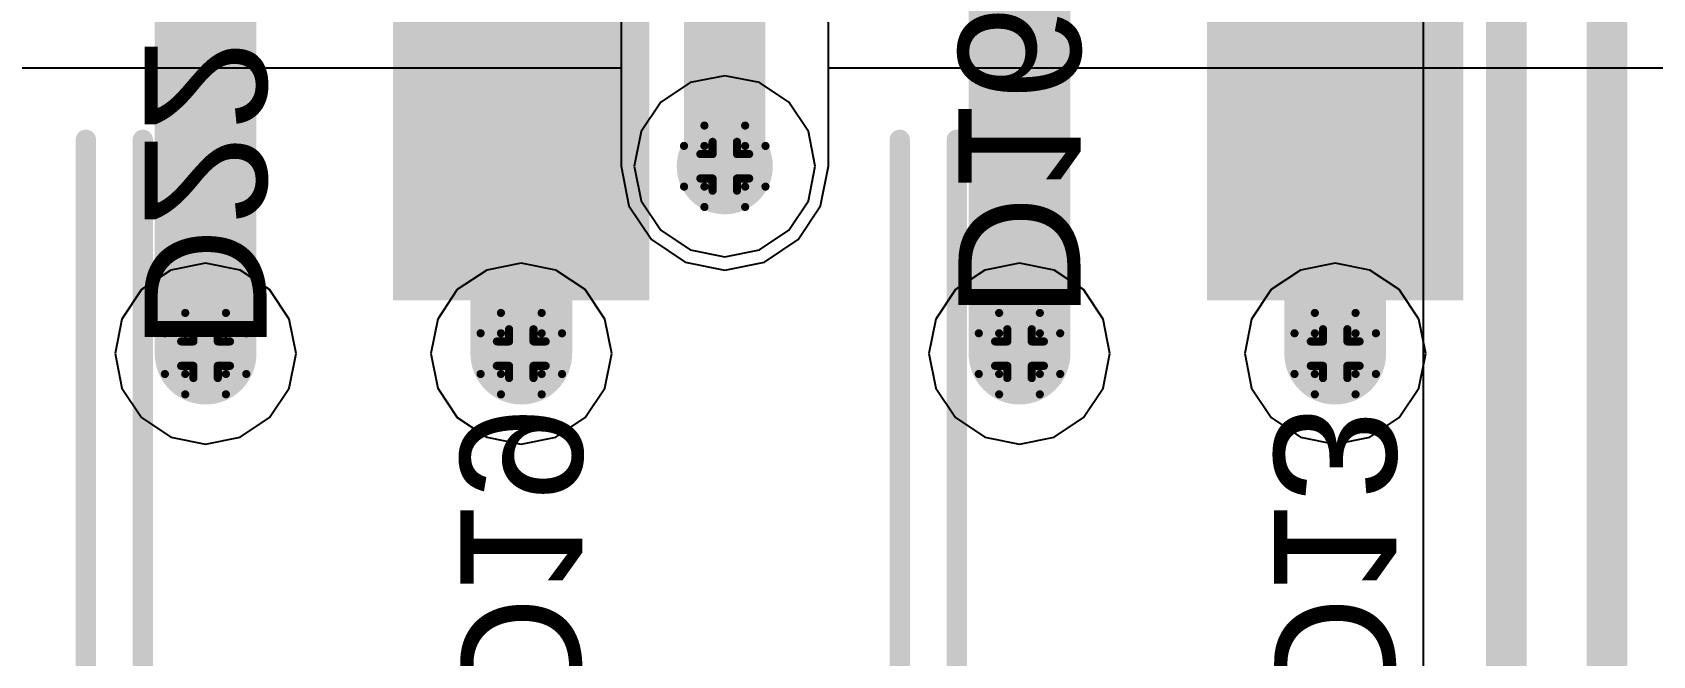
# Model space of a CAD drawing. Header units: inches. Extents: x 0 to 198, y 0 to 199.
# Drawn here: x 2.7952 to 3.1933, y 3.8758 to 4.0289 of the extents above; entities that cross this region are included whole.
import ezdxf

# ---------------------------------------------------------------- set-up
doc = ezdxf.new("R2010")
doc.units = ezdxf.units.IN
doc.header["$MEASUREMENT"] = 0
for name, color, linetype in [('Bottom Layer', 5, 'Continuous'), ('Bottom Overlay', 54, 'Continuous'), ('Bottom Paste', 16, 'Continuous'), ('Bottom Solder', 6, 'Continuous'), ('Drill Drawing', 1, 'Continuous'), ('Layer 1', 16, 'Continuous'), ('Layer 2', 76, 'Continuous'), ('Top Layer', 1, 'Continuous'), ('Top Overlay', 2, 'Continuous'), ('Via Holes', 16, 'Continuous')]:
    doc.layers.add(name, color=color, linetype=linetype)
doc.styles.add('Arial', font='', dxfattribs={"height": 0.2})
doc.styles.get('Arial').set_extended_font_data('Arial')

# ---------------------------------------------------------------- blocks, each defined once
blk = doc.blocks.new('SFH617A_2X009T_38')
at = {"layer": 'Top Overlay'}
blk.add_lwpolyline([(0.139, 0.093, 0.005, 0.005, 0), (-0.125, 0.093, 0.005, 0.005, 0)], format="xyseb", dxfattribs=at)
blk.add_lwpolyline([(-0.12625, 0.093, 0.0025, 0.0025, 1), (-0.12375, 0.093, 0.0025, 0.0025, 1)], format="xyseb", close=True, dxfattribs=at)
blk = doc.blocks.new('SFH617A_2X009T_40')
at = {"layer": 'Top Overlay'}
for points in [[(0.139, 0.093, 0.005, 0.005, 0), (-0.125, 0.093, 0.005, 0.005, 0)], [(0.139, -0.093, 0.005, 0.005, 0), (-0.125, -0.093, 0.005, 0.005, 0)]]:
    blk.add_lwpolyline(points, format="xyseb", dxfattribs=at)
for points in [[(-0.12625, 0.093, 0.0025, 0.0025, 1), (-0.12375, 0.093, 0.0025, 0.0025, 1)], [(-0.12625, -0.093, 0.0025, 0.0025, 1), (-0.12375, -0.093, 0.0025, 0.0025, 1)]]:
    blk.add_lwpolyline(points, format="xyseb", close=True, dxfattribs=at)
blk = doc.blocks.new('SFH617A_2X009T_42')
at = {"layer": 'Top Overlay'}
blk.add_lwpolyline([(0.139, -0.093, 0.005, 0.005, 0), (-0.125, -0.093, 0.005, 0.005, 0)], format="xyseb", dxfattribs=at)
blk.add_lwpolyline([(-0.12625, -0.093, 0.0025, 0.0025, 1), (-0.12375, -0.093, 0.0025, 0.0025, 1)], format="xyseb", close=True, dxfattribs=at)
blk = doc.blocks.new('SOD_123_B_280')
at = {"layer": 'Bottom Layer'}
for points in [[(-0.08071, -0.01772), (-0.08071, 0.01772), (-0.04331, 0.01772), (-0.04331, -0.01772)], [(0.04331, -0.01772), (0.04331, 0.01772), (0.08071, 0.01772), (0.08071, -0.01772)]]:
    blk.add_hatch(color=5, dxfattribs=at).paths.add_polyline_path(points)
at = {"layer": 'Bottom Overlay'}
for points in [[(0.038, 0.02), (0.111, 0.02), (0.111, 0.0315), (0.038, 0.0315)], [(0.08346, -0.031), (0.111, -0.031), (0.111, 0.031), (0.08346, 0.031)], [(0.038, -0.0315), (0.111, -0.0315), (0.111, -0.02), (0.038, -0.02)]]:
    blk.add_hatch(color=54, dxfattribs=at).paths.add_polyline_path(points)
at = {"layer": 'Bottom Paste'}
for points in [[(-0.08071, -0.01772), (-0.08071, 0.01772), (-0.04331, 0.01772), (-0.04331, -0.01772)], [(0.04331, -0.01772), (0.04331, 0.01772), (0.08071, 0.01772), (0.08071, -0.01772)]]:
    blk.add_hatch(color=16, dxfattribs=at).paths.add_polyline_path(points)
at = {"layer": 'Bottom Solder'}
for points in [[(-0.08471, -0.02172), (-0.08471, 0.02172), (-0.03931, 0.02172), (-0.03931, -0.02172)], [(0.03931, -0.02172), (0.03931, 0.02172), (0.08471, 0.02172), (0.08471, -0.02172)]]:
    blk.add_hatch(color=6, dxfattribs=at).paths.add_polyline_path(points)
at = {"layer": 'Bottom Overlay'}
for points in [[(-0.054, 0.023, 0.005, 0.005, 0), (-0.054, 0.029, 0.005, 0.005, 0)], [(0.038, 0.029, 0.005, 0.005, 0), (-0.054, 0.029, 0.005, 0.005, 0)], [(-0.054, -0.029, 0.005, 0.005, 0), (-0.054, -0.023, 0.005, 0.005, 0)], [(0.038, -0.029, 0.005, 0.005, 0), (-0.054, -0.029, 0.005, 0.005, 0)]]:
    blk.add_lwpolyline(points, format="xyseb", dxfattribs=at)
for points in [[(-0.05525, 0.029, 0.0025, 0.0025, 1), (-0.05275, 0.029, 0.0025, 0.0025, 1)], [(-0.05525, 0.029, 0.0025, 0.0025, 1), (-0.05275, 0.029, 0.0025, 0.0025, 1)], [(0.03675, 0.029, 0.0025, 0.0025, 1), (0.03925, 0.029, 0.0025, 0.0025, 1)], [(-0.05525, 0.023, 0.0025, 0.0025, 1), (-0.05275, 0.023, 0.0025, 0.0025, 1)], [(-0.05525, -0.023, 0.0025, 0.0025, 1), (-0.05275, -0.023, 0.0025, 0.0025, 1)], [(-0.05525, -0.029, 0.0025, 0.0025, 1), (-0.05275, -0.029, 0.0025, 0.0025, 1)], [(-0.05525, -0.029, 0.0025, 0.0025, 1), (-0.05275, -0.029, 0.0025, 0.0025, 1)], [(0.03675, -0.029, 0.0025, 0.0025, 1), (0.03925, -0.029, 0.0025, 0.0025, 1)]]:
    blk.add_lwpolyline(points, format="xyseb", close=True, dxfattribs=at)
blk = doc.blocks.new('SOD_123_B_286')
at = {"layer": 'Bottom Layer'}
for points in [[(-0.08071, -0.01772), (-0.08071, 0.01772), (-0.04331, 0.01772), (-0.04331, -0.01772)], [(0.04331, -0.01772), (0.04331, 0.01772), (0.08071, 0.01772), (0.08071, -0.01772)]]:
    blk.add_hatch(color=5, dxfattribs=at).paths.add_polyline_path(points)
at = {"layer": 'Bottom Overlay'}
for points in [[(0.038, 0.02001), (0.111, 0.02001), (0.111, 0.0315), (0.038, 0.0315)], [(0.08346, -0.03099), (0.111, -0.03099), (0.111, 0.03101), (0.08346, 0.03101)], [(0.038, -0.03148), (0.111, -0.03148), (0.111, -0.01999), (0.038, -0.01999)]]:
    blk.add_hatch(color=54, dxfattribs=at).paths.add_polyline_path(points)
at = {"layer": 'Bottom Paste'}
for points in [[(-0.08071, -0.01772), (-0.08071, 0.01772), (-0.04331, 0.01772), (-0.04331, -0.01772)], [(0.04331, -0.01772), (0.04331, 0.01772), (0.08071, 0.01772), (0.08071, -0.01772)]]:
    blk.add_hatch(color=16, dxfattribs=at).paths.add_polyline_path(points)
at = {"layer": 'Bottom Solder'}
for points in [[(-0.08471, -0.02172), (-0.08471, 0.02172), (-0.03931, 0.02172), (-0.03931, -0.02172)], [(0.03931, -0.02172), (0.03931, 0.02172), (0.08471, 0.02172), (0.08471, -0.02172)]]:
    blk.add_hatch(color=6, dxfattribs=at).paths.add_polyline_path(points)
at = {"layer": 'Bottom Overlay'}
for points in [[(0.038, 0.029, 0.005, 0.005, 0), (-0.054, 0.029, 0.005, 0.005, 0)], [(-0.054, 0.023, 0.005, 0.005, 0), (-0.054, 0.029, 0.005, 0.005, 0)], [(-0.054, -0.029, 0.005, 0.005, 0), (-0.054, -0.023, 0.005, 0.005, 0)], [(0.038, -0.029, 0.005, 0.005, 0), (-0.054, -0.029, 0.005, 0.005, 0)]]:
    blk.add_lwpolyline(points, format="xyseb", dxfattribs=at)
for points in [[(-0.05525, 0.029, 0.0025, 0.0025, 1), (-0.05275, 0.029, 0.0025, 0.0025, 1)], [(-0.05525, 0.029, 0.0025, 0.0025, 1), (-0.05275, 0.029, 0.0025, 0.0025, 1)], [(0.03675, 0.029, 0.0025, 0.0025, 1), (0.03925, 0.029, 0.0025, 0.0025, 1)], [(-0.05525, 0.023, 0.0025, 0.0025, 1), (-0.05275, 0.023, 0.0025, 0.0025, 1)], [(-0.05525, -0.023, 0.0025, 0.0025, 1), (-0.05275, -0.023, 0.0025, 0.0025, 1)], [(-0.05525, -0.029, 0.0025, 0.0025, 1), (-0.05275, -0.029, 0.0025, 0.0025, 1)], [(-0.05525, -0.029, 0.0025, 0.0025, 1), (-0.05275, -0.029, 0.0025, 0.0025, 1)], [(0.03675, -0.029, 0.0025, 0.0025, 1), (0.03925, -0.029, 0.0025, 0.0025, 1)]]:
    blk.add_lwpolyline(points, format="xyseb", close=True, dxfattribs=at)

msp = doc.modelspace()

# ---------------------------------------------------------------- hatches: boundary and pattern name
at = {"layer": 'Bottom Layer'}
h = msp.add_hatch(color=5, dxfattribs=at)
edge = h.paths.add_edge_path()
edge.add_arc((2.96531, 3.99604), 0.01181, 0, 360)
h = msp.add_hatch(color=5, dxfattribs=at)
edge = h.paths.add_edge_path()
edge.add_arc((2.83773, 3.95), 0.01181, 0, 360)
h = msp.add_hatch(color=5, dxfattribs=at)
edge = h.paths.add_edge_path()
edge.add_arc((2.91531, 3.95), 0.01181, 0, 360)
h = msp.add_hatch(color=5, dxfattribs=at)
edge = h.paths.add_edge_path()
edge.add_arc((3.03773, 3.95), 0.01181, 0, 360)
h = msp.add_hatch(color=5, dxfattribs=at)
edge = h.paths.add_edge_path()
edge.add_arc((3.11531, 3.95), 0.01181, 0, 360)
at = {"layer": 'Layer 1'}
h = msp.add_hatch(color=16, dxfattribs=at)
edge = h.paths.add_edge_path()
edge.add_arc((2.96531, 3.99604), 0.01181, 0, 360)
h = msp.add_hatch(color=16, dxfattribs=at)
edge = h.paths.add_edge_path()
edge.add_arc((2.83773, 3.95), 0.01181, 0, 360)
h = msp.add_hatch(color=16, dxfattribs=at)
edge = h.paths.add_edge_path()
edge.add_arc((2.91531, 3.95), 0.01181, 0, 360)
h = msp.add_hatch(color=16, dxfattribs=at)
edge = h.paths.add_edge_path()
edge.add_arc((3.03773, 3.95), 0.01181, 0, 360)
h = msp.add_hatch(color=16, dxfattribs=at)
edge = h.paths.add_edge_path()
edge.add_arc((3.11531, 3.95), 0.01181, 0, 360)
at = {"layer": 'Layer 2'}
h = msp.add_hatch(color=76, dxfattribs=at)
edge = h.paths.add_edge_path()
edge.add_arc((2.96531, 3.99604), 0.01181, 0, 360)
h = msp.add_hatch(color=76, dxfattribs=at)
edge = h.paths.add_edge_path()
edge.add_arc((2.83773, 3.95), 0.01181, 0, 360)
h = msp.add_hatch(color=76, dxfattribs=at)
edge = h.paths.add_edge_path()
edge.add_arc((2.91531, 3.95), 0.01181, 0, 360)
h = msp.add_hatch(color=76, dxfattribs=at)
edge = h.paths.add_edge_path()
edge.add_arc((3.03773, 3.95), 0.01181, 0, 360)
h = msp.add_hatch(color=76, dxfattribs=at)
edge = h.paths.add_edge_path()
edge.add_arc((3.11531, 3.95), 0.01181, 0, 360)
at = {"layer": 'Top Layer'}
h = msp.add_hatch(color=1, dxfattribs=at)
edge = h.paths.add_edge_path()
edge.add_arc((2.96531, 3.99604), 0.01181, 0, 360)
h = msp.add_hatch(color=1, dxfattribs=at)
edge = h.paths.add_edge_path()
edge.add_arc((2.83773, 3.95), 0.01181, 0, 360)
h = msp.add_hatch(color=1, dxfattribs=at)
edge = h.paths.add_edge_path()
edge.add_arc((2.91531, 3.95), 0.01181, 0, 360)
h = msp.add_hatch(color=1, dxfattribs=at)
edge = h.paths.add_edge_path()
edge.add_arc((3.03773, 3.95), 0.01181, 0, 360)
h = msp.add_hatch(color=1, dxfattribs=at)
edge = h.paths.add_edge_path()
edge.add_arc((3.11531, 3.95), 0.01181, 0, 360)
at = {"layer": 'Via Holes'}
h = msp.add_hatch(color=7, dxfattribs=at)
edge = h.paths.add_edge_path()
edge.add_arc((2.96531, 3.99604), 0.00591, 0, 360)
h = msp.add_hatch(color=7, dxfattribs=at)
edge = h.paths.add_edge_path()
edge.add_arc((2.83773, 3.95), 0.00591, 0, 360)
h = msp.add_hatch(color=7, dxfattribs=at)
edge = h.paths.add_edge_path()
edge.add_arc((2.91531, 3.95), 0.00591, 0, 360)
h = msp.add_hatch(color=7, dxfattribs=at)
edge = h.paths.add_edge_path()
edge.add_arc((3.03773, 3.95), 0.00591, 0, 360)
h = msp.add_hatch(color=7, dxfattribs=at)
edge = h.paths.add_edge_path()
edge.add_arc((3.11531, 3.95), 0.00591, 0, 360)

# ---------------------------------------------------------------- linework, layer by layer
at = {"layer": 'Bottom Layer'}
for p, q in [((2.9908, 3.99604), (2.9908, 4.26356)), ((2.93982, 4.10238), (2.93982, 3.99604)), ((3.13694, 4.05812), (3.13694, 2.89133)), ((2.93982, 3.99604), (2.94176, 3.98629)), ((2.98886, 3.98629), (2.9908, 3.99604)), ((2.94176, 3.98629), (2.94729, 3.97802)), ((2.98333, 3.97802), (2.98886, 3.98629)), ((2.94729, 3.97802), (2.95556, 3.97249)), ((2.97506, 3.97249), (2.98333, 3.97802)), ((2.95556, 3.97249), (2.96531, 3.97055)), ((2.96531, 3.97055), (2.97506, 3.97249))]:
    msp.add_line(p, q, dxfattribs=at)
for points in [[(2.96531, 3.99604, 0.02, 0.02, 0), (2.96531, 4.26356, 0.02, 0.02, 0)], [(2.83773, 3.95, 0.025, 0.025, 0), (2.83773, 4.07408, 0.025, 0.025, 0)], [(3.03773, 3.95, 0.025, 0.025, 0), (3.03773, 4.07408, 0.025, 0.025, 0)], [(3.15733, 2.89133, 0.01, 0.01, 0), (3.15733, 4.05812, 0.01, 0.01, 0)], [(3.18208, 2.9041, 0.01, 0.01, 0), (3.18208, 4.04776, 0.01, 0.01, 0)], [(2.91531, 3.95, 0.025, 0.025, 0), (2.91531, 4.01207, 0.025, 0.025, 0)], [(3.11531, 3.95, 0.025, 0.025, 0), (3.11531, 4.01207, 0.025, 0.025, 0)]]:
    msp.add_lwpolyline(points, format="xyseb", dxfattribs=at)
for points in [[(2.90906, 4.01207, 0.0125, 0.0125, 1), (2.92156, 4.01207, 0.0125, 0.0125, 1)], [(3.10906, 4.01207, 0.0125, 0.0125, 1), (3.12156, 4.01207, 0.0125, 0.0125, 1)], [(2.96031, 3.99604, 0.01, 0.01, 1), (2.97031, 3.99604, 0.01, 0.01, 1)], [(2.83148, 3.95, 0.0125, 0.0125, 1), (2.84398, 3.95, 0.0125, 0.0125, 1)], [(2.90906, 3.95, 0.0125, 0.0125, 1), (2.92156, 3.95, 0.0125, 0.0125, 1)], [(3.03148, 3.95, 0.0125, 0.0125, 1), (3.04398, 3.95, 0.0125, 0.0125, 1)], [(3.10906, 3.95, 0.0125, 0.0125, 1), (3.12156, 3.95, 0.0125, 0.0125, 1)]]:
    msp.add_lwpolyline(points, format="xyseb", close=True, dxfattribs=at)
at = {"layer": 'Drill Drawing'}
for points in [[(2.96031, 4.00104, 0.002, 0.002, 0), (2.96031, 4.00604, 0.002, 0.002, 0)], [(2.96031, 4.00604, 0.002, 0.002, 0), (2.97031, 4.00604, 0.002, 0.002, 0)], [(2.97031, 4.00104, 0.002, 0.002, 0), (2.97031, 4.00604, 0.002, 0.002, 0)], [(2.95531, 3.99104, 0.002, 0.002, 0), (2.95531, 4.00104, 0.002, 0.002, 0)], [(2.95531, 4.00104, 0.002, 0.002, 0), (2.96031, 4.00104, 0.002, 0.002, 0)], [(2.96231, 3.99904, 0.002, 0.002, 0), (2.96231, 4.00204, 0.002, 0.002, 0)], [(2.96231, 4.00204, 0.002, 0.002, 0), (2.96831, 4.00204, 0.002, 0.002, 0)], [(2.96831, 3.99904, 0.002, 0.002, 0), (2.96831, 4.00204, 0.002, 0.002, 0)], [(2.97031, 4.00104, 0.002, 0.002, 0), (2.97531, 4.00104, 0.002, 0.002, 0)], [(2.97531, 3.99104, 0.002, 0.002, 0), (2.97531, 4.00104, 0.002, 0.002, 0)], [(2.95931, 3.99304, 0.002, 0.002, 0), (2.95931, 3.99904, 0.002, 0.002, 0)], [(2.95931, 3.99904, 0.002, 0.002, 0), (2.96231, 3.99904, 0.002, 0.002, 0)], [(2.96831, 3.99904, 0.002, 0.002, 0), (2.97131, 3.99904, 0.002, 0.002, 0)], [(2.97131, 3.99304, 0.002, 0.002, 0), (2.97131, 3.99904, 0.002, 0.002, 0)], [(2.95931, 3.99304, 0.002, 0.002, 0), (2.96231, 3.99304, 0.002, 0.002, 0)], [(2.96231, 3.99004, 0.002, 0.002, 0), (2.96231, 3.99304, 0.002, 0.002, 0)], [(2.96831, 3.99304, 0.002, 0.002, 0), (2.97131, 3.99304, 0.002, 0.002, 0)], [(2.96831, 3.99004, 0.002, 0.002, 0), (2.96831, 3.99304, 0.002, 0.002, 0)], [(2.95531, 3.99104, 0.002, 0.002, 0), (2.96031, 3.99104, 0.002, 0.002, 0)], [(2.96031, 3.98604, 0.002, 0.002, 0), (2.96031, 3.99104, 0.002, 0.002, 0)], [(2.96231, 3.99004, 0.002, 0.002, 0), (2.96831, 3.99004, 0.002, 0.002, 0)], [(2.97031, 3.99104, 0.002, 0.002, 0), (2.97531, 3.99104, 0.002, 0.002, 0)], [(2.97031, 3.98604, 0.002, 0.002, 0), (2.97031, 3.99104, 0.002, 0.002, 0)], [(2.96031, 3.98604, 0.002, 0.002, 0), (2.97031, 3.98604, 0.002, 0.002, 0)], [(2.83273, 3.955, 0.002, 0.002, 0), (2.83273, 3.96, 0.002, 0.002, 0)], [(2.83273, 3.96, 0.002, 0.002, 0), (2.84273, 3.96, 0.002, 0.002, 0)], [(2.84273, 3.955, 0.002, 0.002, 0), (2.84273, 3.96, 0.002, 0.002, 0)], [(2.91031, 3.955, 0.002, 0.002, 0), (2.91031, 3.96, 0.002, 0.002, 0)], [(2.91031, 3.96, 0.002, 0.002, 0), (2.92031, 3.96, 0.002, 0.002, 0)], [(2.92031, 3.955, 0.002, 0.002, 0), (2.92031, 3.96, 0.002, 0.002, 0)], [(3.03273, 3.955, 0.002, 0.002, 0), (3.03273, 3.96, 0.002, 0.002, 0)], [(3.03273, 3.96, 0.002, 0.002, 0), (3.04273, 3.96, 0.002, 0.002, 0)], [(3.04273, 3.955, 0.002, 0.002, 0), (3.04273, 3.96, 0.002, 0.002, 0)], [(3.11031, 3.955, 0.002, 0.002, 0), (3.11031, 3.96, 0.002, 0.002, 0)], [(3.11031, 3.96, 0.002, 0.002, 0), (3.12031, 3.96, 0.002, 0.002, 0)], [(3.12031, 3.955, 0.002, 0.002, 0), (3.12031, 3.96, 0.002, 0.002, 0)], [(2.82773, 3.945, 0.002, 0.002, 0), (2.82773, 3.955, 0.002, 0.002, 0)], [(2.82773, 3.955, 0.002, 0.002, 0), (2.83273, 3.955, 0.002, 0.002, 0)], [(2.83173, 3.947, 0.002, 0.002, 0), (2.83173, 3.953, 0.002, 0.002, 0)], [(2.83173, 3.953, 0.002, 0.002, 0), (2.83473, 3.953, 0.002, 0.002, 0)], [(2.83473, 3.953, 0.002, 0.002, 0), (2.83473, 3.956, 0.002, 0.002, 0)], [(2.83473, 3.956, 0.002, 0.002, 0), (2.84073, 3.956, 0.002, 0.002, 0)], [(2.84073, 3.953, 0.002, 0.002, 0), (2.84073, 3.956, 0.002, 0.002, 0)], [(2.84073, 3.953, 0.002, 0.002, 0), (2.84373, 3.953, 0.002, 0.002, 0)], [(2.84273, 3.955, 0.002, 0.002, 0), (2.84773, 3.955, 0.002, 0.002, 0)], [(2.84373, 3.947, 0.002, 0.002, 0), (2.84373, 3.953, 0.002, 0.002, 0)], [(2.84773, 3.945, 0.002, 0.002, 0), (2.84773, 3.955, 0.002, 0.002, 0)], [(2.90531, 3.945, 0.002, 0.002, 0), (2.90531, 3.955, 0.002, 0.002, 0)], [(2.90531, 3.955, 0.002, 0.002, 0), (2.91031, 3.955, 0.002, 0.002, 0)], [(2.90931, 3.947, 0.002, 0.002, 0), (2.90931, 3.953, 0.002, 0.002, 0)], [(2.90931, 3.953, 0.002, 0.002, 0), (2.91231, 3.953, 0.002, 0.002, 0)], [(2.91231, 3.953, 0.002, 0.002, 0), (2.91231, 3.956, 0.002, 0.002, 0)], [(2.91231, 3.956, 0.002, 0.002, 0), (2.91831, 3.956, 0.002, 0.002, 0)], [(2.91831, 3.953, 0.002, 0.002, 0), (2.91831, 3.956, 0.002, 0.002, 0)], [(2.91831, 3.953, 0.002, 0.002, 0), (2.92131, 3.953, 0.002, 0.002, 0)], [(2.92031, 3.955, 0.002, 0.002, 0), (2.92531, 3.955, 0.002, 0.002, 0)], [(2.92131, 3.947, 0.002, 0.002, 0), (2.92131, 3.953, 0.002, 0.002, 0)], [(2.92531, 3.945, 0.002, 0.002, 0), (2.92531, 3.955, 0.002, 0.002, 0)], [(3.02773, 3.945, 0.002, 0.002, 0), (3.02773, 3.955, 0.002, 0.002, 0)], [(3.02773, 3.955, 0.002, 0.002, 0), (3.03273, 3.955, 0.002, 0.002, 0)], [(3.03173, 3.947, 0.002, 0.002, 0), (3.03173, 3.953, 0.002, 0.002, 0)], [(3.03173, 3.953, 0.002, 0.002, 0), (3.03473, 3.953, 0.002, 0.002, 0)], [(3.03473, 3.953, 0.002, 0.002, 0), (3.03473, 3.956, 0.002, 0.002, 0)], [(3.03473, 3.956, 0.002, 0.002, 0), (3.04073, 3.956, 0.002, 0.002, 0)], [(3.04073, 3.953, 0.002, 0.002, 0), (3.04073, 3.956, 0.002, 0.002, 0)], [(3.04073, 3.953, 0.002, 0.002, 0), (3.04373, 3.953, 0.002, 0.002, 0)], [(3.04273, 3.955, 0.002, 0.002, 0), (3.04773, 3.955, 0.002, 0.002, 0)], [(3.04373, 3.947, 0.002, 0.002, 0), (3.04373, 3.953, 0.002, 0.002, 0)], [(3.04773, 3.945, 0.002, 0.002, 0), (3.04773, 3.955, 0.002, 0.002, 0)], [(3.10531, 3.945, 0.002, 0.002, 0), (3.10531, 3.955, 0.002, 0.002, 0)], [(3.10531, 3.955, 0.002, 0.002, 0), (3.11031, 3.955, 0.002, 0.002, 0)], [(3.10931, 3.947, 0.002, 0.002, 0), (3.10931, 3.953, 0.002, 0.002, 0)], [(3.10931, 3.953, 0.002, 0.002, 0), (3.11231, 3.953, 0.002, 0.002, 0)], [(3.11231, 3.953, 0.002, 0.002, 0), (3.11231, 3.956, 0.002, 0.002, 0)], [(3.11231, 3.956, 0.002, 0.002, 0), (3.11831, 3.956, 0.002, 0.002, 0)], [(3.11831, 3.953, 0.002, 0.002, 0), (3.11831, 3.956, 0.002, 0.002, 0)], [(3.11831, 3.953, 0.002, 0.002, 0), (3.12131, 3.953, 0.002, 0.002, 0)], [(3.12031, 3.955, 0.002, 0.002, 0), (3.12531, 3.955, 0.002, 0.002, 0)], [(3.12131, 3.947, 0.002, 0.002, 0), (3.12131, 3.953, 0.002, 0.002, 0)], [(3.12531, 3.945, 0.002, 0.002, 0), (3.12531, 3.955, 0.002, 0.002, 0)], [(2.82773, 3.945, 0.002, 0.002, 0), (2.83273, 3.945, 0.002, 0.002, 0)], [(2.83173, 3.947, 0.002, 0.002, 0), (2.83473, 3.947, 0.002, 0.002, 0)], [(2.83273, 3.94, 0.002, 0.002, 0), (2.83273, 3.945, 0.002, 0.002, 0)], [(2.83473, 3.944, 0.002, 0.002, 0), (2.83473, 3.947, 0.002, 0.002, 0)], [(2.84073, 3.947, 0.002, 0.002, 0), (2.84373, 3.947, 0.002, 0.002, 0)], [(2.84073, 3.944, 0.002, 0.002, 0), (2.84073, 3.947, 0.002, 0.002, 0)], [(2.84273, 3.945, 0.002, 0.002, 0), (2.84773, 3.945, 0.002, 0.002, 0)], [(2.84273, 3.94, 0.002, 0.002, 0), (2.84273, 3.945, 0.002, 0.002, 0)], [(2.90531, 3.945, 0.002, 0.002, 0), (2.91031, 3.945, 0.002, 0.002, 0)], [(2.90931, 3.947, 0.002, 0.002, 0), (2.91231, 3.947, 0.002, 0.002, 0)], [(2.91031, 3.94, 0.002, 0.002, 0), (2.91031, 3.945, 0.002, 0.002, 0)], [(2.91231, 3.944, 0.002, 0.002, 0), (2.91231, 3.947, 0.002, 0.002, 0)], [(2.91831, 3.947, 0.002, 0.002, 0), (2.92131, 3.947, 0.002, 0.002, 0)], [(2.91831, 3.944, 0.002, 0.002, 0), (2.91831, 3.947, 0.002, 0.002, 0)], [(2.92031, 3.945, 0.002, 0.002, 0), (2.92531, 3.945, 0.002, 0.002, 0)], [(2.92031, 3.94, 0.002, 0.002, 0), (2.92031, 3.945, 0.002, 0.002, 0)], [(3.02773, 3.945, 0.002, 0.002, 0), (3.03273, 3.945, 0.002, 0.002, 0)], [(3.03173, 3.947, 0.002, 0.002, 0), (3.03473, 3.947, 0.002, 0.002, 0)], [(3.03273, 3.94, 0.002, 0.002, 0), (3.03273, 3.945, 0.002, 0.002, 0)], [(3.03473, 3.944, 0.002, 0.002, 0), (3.03473, 3.947, 0.002, 0.002, 0)], [(3.04073, 3.947, 0.002, 0.002, 0), (3.04373, 3.947, 0.002, 0.002, 0)], [(3.04073, 3.944, 0.002, 0.002, 0), (3.04073, 3.947, 0.002, 0.002, 0)], [(3.04273, 3.945, 0.002, 0.002, 0), (3.04773, 3.945, 0.002, 0.002, 0)], [(3.04273, 3.94, 0.002, 0.002, 0), (3.04273, 3.945, 0.002, 0.002, 0)], [(3.10531, 3.945, 0.002, 0.002, 0), (3.11031, 3.945, 0.002, 0.002, 0)], [(3.10931, 3.947, 0.002, 0.002, 0), (3.11231, 3.947, 0.002, 0.002, 0)], [(3.11031, 3.94, 0.002, 0.002, 0), (3.11031, 3.945, 0.002, 0.002, 0)], [(3.11231, 3.944, 0.002, 0.002, 0), (3.11231, 3.947, 0.002, 0.002, 0)], [(3.11831, 3.947, 0.002, 0.002, 0), (3.12131, 3.947, 0.002, 0.002, 0)], [(3.11831, 3.944, 0.002, 0.002, 0), (3.11831, 3.947, 0.002, 0.002, 0)], [(3.12031, 3.945, 0.002, 0.002, 0), (3.12531, 3.945, 0.002, 0.002, 0)], [(3.12031, 3.94, 0.002, 0.002, 0), (3.12031, 3.945, 0.002, 0.002, 0)], [(2.83473, 3.944, 0.002, 0.002, 0), (2.84073, 3.944, 0.002, 0.002, 0)], [(2.91231, 3.944, 0.002, 0.002, 0), (2.91831, 3.944, 0.002, 0.002, 0)], [(3.03473, 3.944, 0.002, 0.002, 0), (3.04073, 3.944, 0.002, 0.002, 0)], [(3.11231, 3.944, 0.002, 0.002, 0), (3.11831, 3.944, 0.002, 0.002, 0)], [(2.83273, 3.94, 0.002, 0.002, 0), (2.84273, 3.94, 0.002, 0.002, 0)], [(2.91031, 3.94, 0.002, 0.002, 0), (2.92031, 3.94, 0.002, 0.002, 0)], [(3.03273, 3.94, 0.002, 0.002, 0), (3.04273, 3.94, 0.002, 0.002, 0)], [(3.11031, 3.94, 0.002, 0.002, 0), (3.12031, 3.94, 0.002, 0.002, 0)]]:
    msp.add_lwpolyline(points, format="xyseb", dxfattribs=at)
for points in [[(2.95981, 4.00604, 0.001, 0.001, 1), (2.96081, 4.00604, 0.001, 0.001, 1)], [(2.95981, 4.00604, 0.001, 0.001, 1), (2.96081, 4.00604, 0.001, 0.001, 1)], [(2.96981, 4.00604, 0.001, 0.001, 1), (2.97081, 4.00604, 0.001, 0.001, 1)], [(2.96981, 4.00604, 0.001, 0.001, 1), (2.97081, 4.00604, 0.001, 0.001, 1)], [(2.95481, 4.00104, 0.001, 0.001, 1), (2.95581, 4.00104, 0.001, 0.001, 1)], [(2.95481, 4.00104, 0.001, 0.001, 1), (2.95581, 4.00104, 0.001, 0.001, 1)], [(2.95981, 4.00104, 0.001, 0.001, 1), (2.96081, 4.00104, 0.001, 0.001, 1)], [(2.95981, 4.00104, 0.001, 0.001, 1), (2.96081, 4.00104, 0.001, 0.001, 1)], [(2.96181, 4.00204, 0.001, 0.001, 1), (2.96281, 4.00204, 0.001, 0.001, 1)], [(2.96181, 4.00204, 0.001, 0.001, 1), (2.96281, 4.00204, 0.001, 0.001, 1)], [(2.96781, 4.00204, 0.001, 0.001, 1), (2.96881, 4.00204, 0.001, 0.001, 1)], [(2.96781, 4.00204, 0.001, 0.001, 1), (2.96881, 4.00204, 0.001, 0.001, 1)], [(2.96981, 4.00104, 0.001, 0.001, 1), (2.97081, 4.00104, 0.001, 0.001, 1)], [(2.96981, 4.00104, 0.001, 0.001, 1), (2.97081, 4.00104, 0.001, 0.001, 1)], [(2.97481, 4.00104, 0.001, 0.001, 1), (2.97581, 4.00104, 0.001, 0.001, 1)], [(2.97481, 4.00104, 0.001, 0.001, 1), (2.97581, 4.00104, 0.001, 0.001, 1)], [(2.95881, 3.99904, 0.001, 0.001, 1), (2.95981, 3.99904, 0.001, 0.001, 1)], [(2.95881, 3.99904, 0.001, 0.001, 1), (2.95981, 3.99904, 0.001, 0.001, 1)], [(2.96181, 3.99904, 0.001, 0.001, 1), (2.96281, 3.99904, 0.001, 0.001, 1)], [(2.96181, 3.99904, 0.001, 0.001, 1), (2.96281, 3.99904, 0.001, 0.001, 1)], [(2.96781, 3.99904, 0.001, 0.001, 1), (2.96881, 3.99904, 0.001, 0.001, 1)], [(2.96781, 3.99904, 0.001, 0.001, 1), (2.96881, 3.99904, 0.001, 0.001, 1)], [(2.97081, 3.99904, 0.001, 0.001, 1), (2.97181, 3.99904, 0.001, 0.001, 1)], [(2.97081, 3.99904, 0.001, 0.001, 1), (2.97181, 3.99904, 0.001, 0.001, 1)], [(2.95881, 3.99304, 0.001, 0.001, 1), (2.95981, 3.99304, 0.001, 0.001, 1)], [(2.95881, 3.99304, 0.001, 0.001, 1), (2.95981, 3.99304, 0.001, 0.001, 1)], [(2.96181, 3.99304, 0.001, 0.001, 1), (2.96281, 3.99304, 0.001, 0.001, 1)], [(2.96181, 3.99304, 0.001, 0.001, 1), (2.96281, 3.99304, 0.001, 0.001, 1)], [(2.96781, 3.99304, 0.001, 0.001, 1), (2.96881, 3.99304, 0.001, 0.001, 1)], [(2.96781, 3.99304, 0.001, 0.001, 1), (2.96881, 3.99304, 0.001, 0.001, 1)], [(2.97081, 3.99304, 0.001, 0.001, 1), (2.97181, 3.99304, 0.001, 0.001, 1)], [(2.97081, 3.99304, 0.001, 0.001, 1), (2.97181, 3.99304, 0.001, 0.001, 1)], [(2.95481, 3.99104, 0.001, 0.001, 1), (2.95581, 3.99104, 0.001, 0.001, 1)], [(2.95481, 3.99104, 0.001, 0.001, 1), (2.95581, 3.99104, 0.001, 0.001, 1)], [(2.95981, 3.99104, 0.001, 0.001, 1), (2.96081, 3.99104, 0.001, 0.001, 1)], [(2.95981, 3.99104, 0.001, 0.001, 1), (2.96081, 3.99104, 0.001, 0.001, 1)], [(2.96181, 3.99004, 0.001, 0.001, 1), (2.96281, 3.99004, 0.001, 0.001, 1)], [(2.96181, 3.99004, 0.001, 0.001, 1), (2.96281, 3.99004, 0.001, 0.001, 1)], [(2.96781, 3.99004, 0.001, 0.001, 1), (2.96881, 3.99004, 0.001, 0.001, 1)], [(2.96781, 3.99004, 0.001, 0.001, 1), (2.96881, 3.99004, 0.001, 0.001, 1)], [(2.96981, 3.99104, 0.001, 0.001, 1), (2.97081, 3.99104, 0.001, 0.001, 1)], [(2.96981, 3.99104, 0.001, 0.001, 1), (2.97081, 3.99104, 0.001, 0.001, 1)], [(2.97481, 3.99104, 0.001, 0.001, 1), (2.97581, 3.99104, 0.001, 0.001, 1)], [(2.97481, 3.99104, 0.001, 0.001, 1), (2.97581, 3.99104, 0.001, 0.001, 1)], [(2.95981, 3.98604, 0.001, 0.001, 1), (2.96081, 3.98604, 0.001, 0.001, 1)], [(2.95981, 3.98604, 0.001, 0.001, 1), (2.96081, 3.98604, 0.001, 0.001, 1)], [(2.96981, 3.98604, 0.001, 0.001, 1), (2.97081, 3.98604, 0.001, 0.001, 1)], [(2.96981, 3.98604, 0.001, 0.001, 1), (2.97081, 3.98604, 0.001, 0.001, 1)], [(2.83223, 3.96, 0.001, 0.001, 1), (2.83323, 3.96, 0.001, 0.001, 1)], [(2.83223, 3.96, 0.001, 0.001, 1), (2.83323, 3.96, 0.001, 0.001, 1)], [(2.84223, 3.96, 0.001, 0.001, 1), (2.84323, 3.96, 0.001, 0.001, 1)], [(2.84223, 3.96, 0.001, 0.001, 1), (2.84323, 3.96, 0.001, 0.001, 1)], [(2.90981, 3.96, 0.001, 0.001, 1), (2.91081, 3.96, 0.001, 0.001, 1)], [(2.90981, 3.96, 0.001, 0.001, 1), (2.91081, 3.96, 0.001, 0.001, 1)], [(2.91981, 3.96, 0.001, 0.001, 1), (2.92081, 3.96, 0.001, 0.001, 1)], [(2.91981, 3.96, 0.001, 0.001, 1), (2.92081, 3.96, 0.001, 0.001, 1)], [(3.03223, 3.96, 0.001, 0.001, 1), (3.03323, 3.96, 0.001, 0.001, 1)], [(3.03223, 3.96, 0.001, 0.001, 1), (3.03323, 3.96, 0.001, 0.001, 1)], [(3.04223, 3.96, 0.001, 0.001, 1), (3.04323, 3.96, 0.001, 0.001, 1)], [(3.04223, 3.96, 0.001, 0.001, 1), (3.04323, 3.96, 0.001, 0.001, 1)], [(3.10981, 3.96, 0.001, 0.001, 1), (3.11081, 3.96, 0.001, 0.001, 1)], [(3.10981, 3.96, 0.001, 0.001, 1), (3.11081, 3.96, 0.001, 0.001, 1)], [(3.11981, 3.96, 0.001, 0.001, 1), (3.12081, 3.96, 0.001, 0.001, 1)], [(3.11981, 3.96, 0.001, 0.001, 1), (3.12081, 3.96, 0.001, 0.001, 1)], [(2.82723, 3.955, 0.001, 0.001, 1), (2.82823, 3.955, 0.001, 0.001, 1)], [(2.82723, 3.955, 0.001, 0.001, 1), (2.82823, 3.955, 0.001, 0.001, 1)], [(2.83123, 3.953, 0.001, 0.001, 1), (2.83223, 3.953, 0.001, 0.001, 1)], [(2.83123, 3.953, 0.001, 0.001, 1), (2.83223, 3.953, 0.001, 0.001, 1)], [(2.83223, 3.955, 0.001, 0.001, 1), (2.83323, 3.955, 0.001, 0.001, 1)], [(2.83223, 3.955, 0.001, 0.001, 1), (2.83323, 3.955, 0.001, 0.001, 1)], [(2.83423, 3.956, 0.001, 0.001, 1), (2.83523, 3.956, 0.001, 0.001, 1)], [(2.83423, 3.956, 0.001, 0.001, 1), (2.83523, 3.956, 0.001, 0.001, 1)], [(2.83423, 3.953, 0.001, 0.001, 1), (2.83523, 3.953, 0.001, 0.001, 1)], [(2.83423, 3.953, 0.001, 0.001, 1), (2.83523, 3.953, 0.001, 0.001, 1)], [(2.84023, 3.956, 0.001, 0.001, 1), (2.84123, 3.956, 0.001, 0.001, 1)], [(2.84023, 3.956, 0.001, 0.001, 1), (2.84123, 3.956, 0.001, 0.001, 1)], [(2.84023, 3.953, 0.001, 0.001, 1), (2.84123, 3.953, 0.001, 0.001, 1)], [(2.84023, 3.953, 0.001, 0.001, 1), (2.84123, 3.953, 0.001, 0.001, 1)], [(2.84223, 3.955, 0.001, 0.001, 1), (2.84323, 3.955, 0.001, 0.001, 1)], [(2.84223, 3.955, 0.001, 0.001, 1), (2.84323, 3.955, 0.001, 0.001, 1)], [(2.84323, 3.953, 0.001, 0.001, 1), (2.84423, 3.953, 0.001, 0.001, 1)], [(2.84323, 3.953, 0.001, 0.001, 1), (2.84423, 3.953, 0.001, 0.001, 1)], [(2.84723, 3.955, 0.001, 0.001, 1), (2.84823, 3.955, 0.001, 0.001, 1)], [(2.84723, 3.955, 0.001, 0.001, 1), (2.84823, 3.955, 0.001, 0.001, 1)], [(2.90481, 3.955, 0.001, 0.001, 1), (2.90581, 3.955, 0.001, 0.001, 1)], [(2.90481, 3.955, 0.001, 0.001, 1), (2.90581, 3.955, 0.001, 0.001, 1)], [(2.90881, 3.953, 0.001, 0.001, 1), (2.90981, 3.953, 0.001, 0.001, 1)], [(2.90881, 3.953, 0.001, 0.001, 1), (2.90981, 3.953, 0.001, 0.001, 1)], [(2.90981, 3.955, 0.001, 0.001, 1), (2.91081, 3.955, 0.001, 0.001, 1)], [(2.90981, 3.955, 0.001, 0.001, 1), (2.91081, 3.955, 0.001, 0.001, 1)], [(2.91181, 3.956, 0.001, 0.001, 1), (2.91281, 3.956, 0.001, 0.001, 1)], [(2.91181, 3.956, 0.001, 0.001, 1), (2.91281, 3.956, 0.001, 0.001, 1)], [(2.91181, 3.953, 0.001, 0.001, 1), (2.91281, 3.953, 0.001, 0.001, 1)], [(2.91181, 3.953, 0.001, 0.001, 1), (2.91281, 3.953, 0.001, 0.001, 1)], [(2.91781, 3.956, 0.001, 0.001, 1), (2.91881, 3.956, 0.001, 0.001, 1)], [(2.91781, 3.956, 0.001, 0.001, 1), (2.91881, 3.956, 0.001, 0.001, 1)], [(2.91781, 3.953, 0.001, 0.001, 1), (2.91881, 3.953, 0.001, 0.001, 1)], [(2.91781, 3.953, 0.001, 0.001, 1), (2.91881, 3.953, 0.001, 0.001, 1)], [(2.91981, 3.955, 0.001, 0.001, 1), (2.92081, 3.955, 0.001, 0.001, 1)], [(2.91981, 3.955, 0.001, 0.001, 1), (2.92081, 3.955, 0.001, 0.001, 1)], [(2.92081, 3.953, 0.001, 0.001, 1), (2.92181, 3.953, 0.001, 0.001, 1)], [(2.92081, 3.953, 0.001, 0.001, 1), (2.92181, 3.953, 0.001, 0.001, 1)], [(2.92481, 3.955, 0.001, 0.001, 1), (2.92581, 3.955, 0.001, 0.001, 1)], [(2.92481, 3.955, 0.001, 0.001, 1), (2.92581, 3.955, 0.001, 0.001, 1)], [(3.02723, 3.955, 0.001, 0.001, 1), (3.02823, 3.955, 0.001, 0.001, 1)], [(3.02723, 3.955, 0.001, 0.001, 1), (3.02823, 3.955, 0.001, 0.001, 1)], [(3.03123, 3.953, 0.001, 0.001, 1), (3.03223, 3.953, 0.001, 0.001, 1)], [(3.03123, 3.953, 0.001, 0.001, 1), (3.03223, 3.953, 0.001, 0.001, 1)], [(3.03223, 3.955, 0.001, 0.001, 1), (3.03323, 3.955, 0.001, 0.001, 1)], [(3.03223, 3.955, 0.001, 0.001, 1), (3.03323, 3.955, 0.001, 0.001, 1)], [(3.03423, 3.956, 0.001, 0.001, 1), (3.03523, 3.956, 0.001, 0.001, 1)], [(3.03423, 3.956, 0.001, 0.001, 1), (3.03523, 3.956, 0.001, 0.001, 1)], [(3.03423, 3.953, 0.001, 0.001, 1), (3.03523, 3.953, 0.001, 0.001, 1)], [(3.03423, 3.953, 0.001, 0.001, 1), (3.03523, 3.953, 0.001, 0.001, 1)], [(3.04023, 3.956, 0.001, 0.001, 1), (3.04123, 3.956, 0.001, 0.001, 1)], [(3.04023, 3.956, 0.001, 0.001, 1), (3.04123, 3.956, 0.001, 0.001, 1)], [(3.04023, 3.953, 0.001, 0.001, 1), (3.04123, 3.953, 0.001, 0.001, 1)], [(3.04023, 3.953, 0.001, 0.001, 1), (3.04123, 3.953, 0.001, 0.001, 1)], [(3.04223, 3.955, 0.001, 0.001, 1), (3.04323, 3.955, 0.001, 0.001, 1)], [(3.04223, 3.955, 0.001, 0.001, 1), (3.04323, 3.955, 0.001, 0.001, 1)], [(3.04323, 3.953, 0.001, 0.001, 1), (3.04423, 3.953, 0.001, 0.001, 1)], [(3.04323, 3.953, 0.001, 0.001, 1), (3.04423, 3.953, 0.001, 0.001, 1)], [(3.04723, 3.955, 0.001, 0.001, 1), (3.04823, 3.955, 0.001, 0.001, 1)], [(3.04723, 3.955, 0.001, 0.001, 1), (3.04823, 3.955, 0.001, 0.001, 1)], [(3.10481, 3.955, 0.001, 0.001, 1), (3.10581, 3.955, 0.001, 0.001, 1)], [(3.10481, 3.955, 0.001, 0.001, 1), (3.10581, 3.955, 0.001, 0.001, 1)], [(3.10881, 3.953, 0.001, 0.001, 1), (3.10981, 3.953, 0.001, 0.001, 1)], [(3.10881, 3.953, 0.001, 0.001, 1), (3.10981, 3.953, 0.001, 0.001, 1)], [(3.10981, 3.955, 0.001, 0.001, 1), (3.11081, 3.955, 0.001, 0.001, 1)], [(3.10981, 3.955, 0.001, 0.001, 1), (3.11081, 3.955, 0.001, 0.001, 1)], [(3.11181, 3.956, 0.001, 0.001, 1), (3.11281, 3.956, 0.001, 0.001, 1)], [(3.11181, 3.956, 0.001, 0.001, 1), (3.11281, 3.956, 0.001, 0.001, 1)], [(3.11181, 3.953, 0.001, 0.001, 1), (3.11281, 3.953, 0.001, 0.001, 1)], [(3.11181, 3.953, 0.001, 0.001, 1), (3.11281, 3.953, 0.001, 0.001, 1)], [(3.11781, 3.956, 0.001, 0.001, 1), (3.11881, 3.956, 0.001, 0.001, 1)], [(3.11781, 3.956, 0.001, 0.001, 1), (3.11881, 3.956, 0.001, 0.001, 1)], [(3.11781, 3.953, 0.001, 0.001, 1), (3.11881, 3.953, 0.001, 0.001, 1)], [(3.11781, 3.953, 0.001, 0.001, 1), (3.11881, 3.953, 0.001, 0.001, 1)], [(3.11981, 3.955, 0.001, 0.001, 1), (3.12081, 3.955, 0.001, 0.001, 1)], [(3.11981, 3.955, 0.001, 0.001, 1), (3.12081, 3.955, 0.001, 0.001, 1)], [(3.12081, 3.953, 0.001, 0.001, 1), (3.12181, 3.953, 0.001, 0.001, 1)], [(3.12081, 3.953, 0.001, 0.001, 1), (3.12181, 3.953, 0.001, 0.001, 1)], [(3.12481, 3.955, 0.001, 0.001, 1), (3.12581, 3.955, 0.001, 0.001, 1)], [(3.12481, 3.955, 0.001, 0.001, 1), (3.12581, 3.955, 0.001, 0.001, 1)], [(2.82723, 3.945, 0.001, 0.001, 1), (2.82823, 3.945, 0.001, 0.001, 1)], [(2.82723, 3.945, 0.001, 0.001, 1), (2.82823, 3.945, 0.001, 0.001, 1)], [(2.83123, 3.947, 0.001, 0.001, 1), (2.83223, 3.947, 0.001, 0.001, 1)], [(2.83123, 3.947, 0.001, 0.001, 1), (2.83223, 3.947, 0.001, 0.001, 1)], [(2.83223, 3.945, 0.001, 0.001, 1), (2.83323, 3.945, 0.001, 0.001, 1)], [(2.83223, 3.945, 0.001, 0.001, 1), (2.83323, 3.945, 0.001, 0.001, 1)], [(2.83423, 3.947, 0.001, 0.001, 1), (2.83523, 3.947, 0.001, 0.001, 1)], [(2.83423, 3.947, 0.001, 0.001, 1), (2.83523, 3.947, 0.001, 0.001, 1)], [(2.84023, 3.947, 0.001, 0.001, 1), (2.84123, 3.947, 0.001, 0.001, 1)], [(2.84023, 3.947, 0.001, 0.001, 1), (2.84123, 3.947, 0.001, 0.001, 1)], [(2.84223, 3.945, 0.001, 0.001, 1), (2.84323, 3.945, 0.001, 0.001, 1)], [(2.84223, 3.945, 0.001, 0.001, 1), (2.84323, 3.945, 0.001, 0.001, 1)], [(2.84323, 3.947, 0.001, 0.001, 1), (2.84423, 3.947, 0.001, 0.001, 1)], [(2.84323, 3.947, 0.001, 0.001, 1), (2.84423, 3.947, 0.001, 0.001, 1)], [(2.84723, 3.945, 0.001, 0.001, 1), (2.84823, 3.945, 0.001, 0.001, 1)], [(2.84723, 3.945, 0.001, 0.001, 1), (2.84823, 3.945, 0.001, 0.001, 1)], [(2.90481, 3.945, 0.001, 0.001, 1), (2.90581, 3.945, 0.001, 0.001, 1)], [(2.90481, 3.945, 0.001, 0.001, 1), (2.90581, 3.945, 0.001, 0.001, 1)], [(2.90881, 3.947, 0.001, 0.001, 1), (2.90981, 3.947, 0.001, 0.001, 1)], [(2.90881, 3.947, 0.001, 0.001, 1), (2.90981, 3.947, 0.001, 0.001, 1)], [(2.90981, 3.945, 0.001, 0.001, 1), (2.91081, 3.945, 0.001, 0.001, 1)], [(2.90981, 3.945, 0.001, 0.001, 1), (2.91081, 3.945, 0.001, 0.001, 1)], [(2.91181, 3.947, 0.001, 0.001, 1), (2.91281, 3.947, 0.001, 0.001, 1)], [(2.91181, 3.947, 0.001, 0.001, 1), (2.91281, 3.947, 0.001, 0.001, 1)], [(2.91781, 3.947, 0.001, 0.001, 1), (2.91881, 3.947, 0.001, 0.001, 1)], [(2.91781, 3.947, 0.001, 0.001, 1), (2.91881, 3.947, 0.001, 0.001, 1)], [(2.91981, 3.945, 0.001, 0.001, 1), (2.92081, 3.945, 0.001, 0.001, 1)], [(2.91981, 3.945, 0.001, 0.001, 1), (2.92081, 3.945, 0.001, 0.001, 1)], [(2.92081, 3.947, 0.001, 0.001, 1), (2.92181, 3.947, 0.001, 0.001, 1)], [(2.92081, 3.947, 0.001, 0.001, 1), (2.92181, 3.947, 0.001, 0.001, 1)], [(2.92481, 3.945, 0.001, 0.001, 1), (2.92581, 3.945, 0.001, 0.001, 1)], [(2.92481, 3.945, 0.001, 0.001, 1), (2.92581, 3.945, 0.001, 0.001, 1)], [(3.02723, 3.945, 0.001, 0.001, 1), (3.02823, 3.945, 0.001, 0.001, 1)], [(3.02723, 3.945, 0.001, 0.001, 1), (3.02823, 3.945, 0.001, 0.001, 1)], [(3.03123, 3.947, 0.001, 0.001, 1), (3.03223, 3.947, 0.001, 0.001, 1)], [(3.03123, 3.947, 0.001, 0.001, 1), (3.03223, 3.947, 0.001, 0.001, 1)], [(3.03223, 3.945, 0.001, 0.001, 1), (3.03323, 3.945, 0.001, 0.001, 1)], [(3.03223, 3.945, 0.001, 0.001, 1), (3.03323, 3.945, 0.001, 0.001, 1)], [(3.03423, 3.947, 0.001, 0.001, 1), (3.03523, 3.947, 0.001, 0.001, 1)], [(3.03423, 3.947, 0.001, 0.001, 1), (3.03523, 3.947, 0.001, 0.001, 1)], [(3.04023, 3.947, 0.001, 0.001, 1), (3.04123, 3.947, 0.001, 0.001, 1)], [(3.04023, 3.947, 0.001, 0.001, 1), (3.04123, 3.947, 0.001, 0.001, 1)], [(3.04223, 3.945, 0.001, 0.001, 1), (3.04323, 3.945, 0.001, 0.001, 1)], [(3.04223, 3.945, 0.001, 0.001, 1), (3.04323, 3.945, 0.001, 0.001, 1)], [(3.04323, 3.947, 0.001, 0.001, 1), (3.04423, 3.947, 0.001, 0.001, 1)], [(3.04323, 3.947, 0.001, 0.001, 1), (3.04423, 3.947, 0.001, 0.001, 1)], [(3.04723, 3.945, 0.001, 0.001, 1), (3.04823, 3.945, 0.001, 0.001, 1)], [(3.04723, 3.945, 0.001, 0.001, 1), (3.04823, 3.945, 0.001, 0.001, 1)], [(3.10481, 3.945, 0.001, 0.001, 1), (3.10581, 3.945, 0.001, 0.001, 1)], [(3.10481, 3.945, 0.001, 0.001, 1), (3.10581, 3.945, 0.001, 0.001, 1)], [(3.10881, 3.947, 0.001, 0.001, 1), (3.10981, 3.947, 0.001, 0.001, 1)], [(3.10881, 3.947, 0.001, 0.001, 1), (3.10981, 3.947, 0.001, 0.001, 1)], [(3.10981, 3.945, 0.001, 0.001, 1), (3.11081, 3.945, 0.001, 0.001, 1)], [(3.10981, 3.945, 0.001, 0.001, 1), (3.11081, 3.945, 0.001, 0.001, 1)], [(3.11181, 3.947, 0.001, 0.001, 1), (3.11281, 3.947, 0.001, 0.001, 1)], [(3.11181, 3.947, 0.001, 0.001, 1), (3.11281, 3.947, 0.001, 0.001, 1)], [(3.11781, 3.947, 0.001, 0.001, 1), (3.11881, 3.947, 0.001, 0.001, 1)], [(3.11781, 3.947, 0.001, 0.001, 1), (3.11881, 3.947, 0.001, 0.001, 1)], [(3.11981, 3.945, 0.001, 0.001, 1), (3.12081, 3.945, 0.001, 0.001, 1)], [(3.11981, 3.945, 0.001, 0.001, 1), (3.12081, 3.945, 0.001, 0.001, 1)], [(3.12081, 3.947, 0.001, 0.001, 1), (3.12181, 3.947, 0.001, 0.001, 1)], [(3.12081, 3.947, 0.001, 0.001, 1), (3.12181, 3.947, 0.001, 0.001, 1)], [(3.12481, 3.945, 0.001, 0.001, 1), (3.12581, 3.945, 0.001, 0.001, 1)], [(3.12481, 3.945, 0.001, 0.001, 1), (3.12581, 3.945, 0.001, 0.001, 1)], [(2.83423, 3.944, 0.001, 0.001, 1), (2.83523, 3.944, 0.001, 0.001, 1)], [(2.83423, 3.944, 0.001, 0.001, 1), (2.83523, 3.944, 0.001, 0.001, 1)], [(2.84023, 3.944, 0.001, 0.001, 1), (2.84123, 3.944, 0.001, 0.001, 1)], [(2.84023, 3.944, 0.001, 0.001, 1), (2.84123, 3.944, 0.001, 0.001, 1)], [(2.91181, 3.944, 0.001, 0.001, 1), (2.91281, 3.944, 0.001, 0.001, 1)], [(2.91181, 3.944, 0.001, 0.001, 1), (2.91281, 3.944, 0.001, 0.001, 1)], [(2.91781, 3.944, 0.001, 0.001, 1), (2.91881, 3.944, 0.001, 0.001, 1)], [(2.91781, 3.944, 0.001, 0.001, 1), (2.91881, 3.944, 0.001, 0.001, 1)], [(3.03423, 3.944, 0.001, 0.001, 1), (3.03523, 3.944, 0.001, 0.001, 1)], [(3.03423, 3.944, 0.001, 0.001, 1), (3.03523, 3.944, 0.001, 0.001, 1)], [(3.04023, 3.944, 0.001, 0.001, 1), (3.04123, 3.944, 0.001, 0.001, 1)], [(3.04023, 3.944, 0.001, 0.001, 1), (3.04123, 3.944, 0.001, 0.001, 1)], [(3.11181, 3.944, 0.001, 0.001, 1), (3.11281, 3.944, 0.001, 0.001, 1)], [(3.11181, 3.944, 0.001, 0.001, 1), (3.11281, 3.944, 0.001, 0.001, 1)], [(3.11781, 3.944, 0.001, 0.001, 1), (3.11881, 3.944, 0.001, 0.001, 1)], [(3.11781, 3.944, 0.001, 0.001, 1), (3.11881, 3.944, 0.001, 0.001, 1)], [(2.83223, 3.94, 0.001, 0.001, 1), (2.83323, 3.94, 0.001, 0.001, 1)], [(2.83223, 3.94, 0.001, 0.001, 1), (2.83323, 3.94, 0.001, 0.001, 1)], [(2.84223, 3.94, 0.001, 0.001, 1), (2.84323, 3.94, 0.001, 0.001, 1)], [(2.84223, 3.94, 0.001, 0.001, 1), (2.84323, 3.94, 0.001, 0.001, 1)], [(2.90981, 3.94, 0.001, 0.001, 1), (2.91081, 3.94, 0.001, 0.001, 1)], [(2.90981, 3.94, 0.001, 0.001, 1), (2.91081, 3.94, 0.001, 0.001, 1)], [(2.91981, 3.94, 0.001, 0.001, 1), (2.92081, 3.94, 0.001, 0.001, 1)], [(2.91981, 3.94, 0.001, 0.001, 1), (2.92081, 3.94, 0.001, 0.001, 1)], [(3.03223, 3.94, 0.001, 0.001, 1), (3.03323, 3.94, 0.001, 0.001, 1)], [(3.03223, 3.94, 0.001, 0.001, 1), (3.03323, 3.94, 0.001, 0.001, 1)], [(3.04223, 3.94, 0.001, 0.001, 1), (3.04323, 3.94, 0.001, 0.001, 1)], [(3.04223, 3.94, 0.001, 0.001, 1), (3.04323, 3.94, 0.001, 0.001, 1)], [(3.10981, 3.94, 0.001, 0.001, 1), (3.11081, 3.94, 0.001, 0.001, 1)], [(3.10981, 3.94, 0.001, 0.001, 1), (3.11081, 3.94, 0.001, 0.001, 1)], [(3.11981, 3.94, 0.001, 0.001, 1), (3.12081, 3.94, 0.001, 0.001, 1)], [(3.11981, 3.94, 0.001, 0.001, 1), (3.12081, 3.94, 0.001, 0.001, 1)]]:
    msp.add_lwpolyline(points, format="xyseb", close=True, dxfattribs=at)
at = {"layer": 'Layer 1'}
for p, q in [((2.96531, 4.01828), (2.9568, 4.01659)), ((2.97382, 4.01659), (2.96531, 4.01828)), ((2.9568, 4.01659), (2.94958, 4.01176)), ((2.98103, 4.01176), (2.97382, 4.01659)), ((2.94958, 4.01176), (2.94476, 4.00455)), ((2.98586, 4.00455), (2.98103, 4.01176)), ((2.94476, 4.00455), (2.94307, 3.99604)), ((2.98755, 3.99604), (2.98586, 4.00455)), ((2.94307, 3.99604), (2.94476, 3.98753)), ((2.98586, 3.98753), (2.98755, 3.99604)), ((2.94476, 3.98753), (2.94958, 3.98031)), ((2.98103, 3.98031), (2.98586, 3.98753)), ((2.94958, 3.98031), (2.9568, 3.97549)), ((2.97382, 3.97549), (2.98103, 3.98031)), ((2.9568, 3.97549), (2.96531, 3.9738)), ((2.96531, 3.9738), (2.97382, 3.97549))]:
    msp.add_line(p, q, dxfattribs=at)
at = {"layer": 'Layer 2'}
for p, q in [((2.96531, 4.01828), (2.9568, 4.01659)), ((2.97382, 4.01659), (2.96531, 4.01828)), ((2.9568, 4.01659), (2.94958, 4.01176)), ((2.98103, 4.01176), (2.97382, 4.01659)), ((2.94958, 4.01176), (2.94476, 4.00455)), ((2.98586, 4.00455), (2.98103, 4.01176)), ((2.94476, 4.00455), (2.94307, 3.99604)), ((2.98755, 3.99604), (2.98586, 4.00455)), ((2.94307, 3.99604), (2.94476, 3.98753)), ((2.98586, 3.98753), (2.98755, 3.99604)), ((2.94476, 3.98753), (2.94958, 3.98031)), ((2.98103, 3.98031), (2.98586, 3.98753)), ((2.94958, 3.98031), (2.9568, 3.97549)), ((2.97382, 3.97549), (2.98103, 3.98031)), ((2.9568, 3.97549), (2.96531, 3.9738)), ((2.96531, 3.9738), (2.97382, 3.97549)), ((2.82922, 3.97055), (2.822, 3.96572)), ((2.83773, 3.97224), (2.82922, 3.97055)), ((2.84624, 3.97055), (2.83773, 3.97224)), ((2.85345, 3.96572), (2.84624, 3.97055)), ((2.9068, 3.97055), (2.89958, 3.96572)), ((2.91531, 3.97224), (2.9068, 3.97055)), ((2.92382, 3.97055), (2.91531, 3.97224)), ((2.93103, 3.96572), (2.92382, 3.97055)), ((3.02922, 3.97055), (3.022, 3.96572)), ((3.03773, 3.97224), (3.02922, 3.97055)), ((3.04624, 3.97055), (3.03773, 3.97224)), ((3.05345, 3.96572), (3.04624, 3.97055)), ((3.1068, 3.97055), (3.09958, 3.96572)), ((3.11531, 3.97224), (3.1068, 3.97055)), ((3.12382, 3.97055), (3.11531, 3.97224)), ((3.13103, 3.96572), (3.12382, 3.97055)), ((2.822, 3.96572), (2.81718, 3.95851)), ((2.85828, 3.95851), (2.85345, 3.96572)), ((2.89958, 3.96572), (2.89476, 3.95851)), ((2.93586, 3.95851), (2.93103, 3.96572)), ((3.022, 3.96572), (3.01718, 3.95851)), ((3.05828, 3.95851), (3.05345, 3.96572)), ((3.09958, 3.96572), (3.09476, 3.95851)), ((3.13586, 3.95851), (3.13103, 3.96572)), ((2.81718, 3.95851), (2.81549, 3.95)), ((2.85997, 3.95), (2.85828, 3.95851)), ((2.89476, 3.95851), (2.89307, 3.95)), ((2.93755, 3.95), (2.93586, 3.95851)), ((3.01718, 3.95851), (3.01549, 3.95)), ((3.05997, 3.95), (3.05828, 3.95851)), ((3.09476, 3.95851), (3.09307, 3.95)), ((3.13755, 3.95), (3.13586, 3.95851)), ((2.81549, 3.95), (2.81718, 3.94149)), ((2.85828, 3.94149), (2.85997, 3.95)), ((2.89307, 3.95), (2.89476, 3.94149)), ((2.93586, 3.94149), (2.93755, 3.95)), ((3.01549, 3.95), (3.01718, 3.94149)), ((3.05828, 3.94149), (3.05997, 3.95)), ((3.09307, 3.95), (3.09476, 3.94149)), ((3.13586, 3.94149), (3.13755, 3.95)), ((2.81718, 3.94149), (2.822, 3.93428)), ((2.85345, 3.93428), (2.85828, 3.94149)), ((2.89476, 3.94149), (2.89958, 3.93428)), ((2.93103, 3.93428), (2.93586, 3.94149)), ((3.01718, 3.94149), (3.022, 3.93428)), ((3.05345, 3.93428), (3.05828, 3.94149)), ((3.09476, 3.94149), (3.09958, 3.93428)), ((3.13103, 3.93428), (3.13586, 3.94149)), ((2.822, 3.93428), (2.82922, 3.92945)), ((2.84624, 3.92945), (2.85345, 3.93428)), ((2.89958, 3.93428), (2.9068, 3.92945)), ((2.92382, 3.92945), (2.93103, 3.93428)), ((3.022, 3.93428), (3.02922, 3.92945)), ((3.04624, 3.92945), (3.05345, 3.93428)), ((3.09958, 3.93428), (3.1068, 3.92945)), ((3.12382, 3.92945), (3.13103, 3.93428)), ((2.82922, 3.92945), (2.83773, 3.92776)), ((2.83773, 3.92776), (2.84624, 3.92945)), ((2.9068, 3.92945), (2.91531, 3.92776)), ((2.91531, 3.92776), (2.92382, 3.92945)), ((3.02922, 3.92945), (3.03773, 3.92776)), ((3.03773, 3.92776), (3.04624, 3.92945)), ((3.1068, 3.92945), (3.11531, 3.92776)), ((3.11531, 3.92776), (3.12382, 3.92945))]:
    msp.add_line(p, q, dxfattribs=at)
at = {"layer": 'Top Layer'}
for p, q in [((2.7908, 4.02021), (2.93982, 4.02021)), ((2.93982, 4.02021), (2.93982, 3.99604)), ((2.9908, 3.99604), (2.9908, 4.02021)), ((2.9908, 4.02021), (3.21535, 4.02021)), ((2.93982, 3.99604), (2.94176, 3.98629)), ((2.98886, 3.98629), (2.9908, 3.99604)), ((2.94176, 3.98629), (2.94729, 3.97802)), ((2.98333, 3.97802), (2.98886, 3.98629)), ((2.94729, 3.97802), (2.95556, 3.97249)), ((2.97506, 3.97249), (2.98333, 3.97802)), ((2.95556, 3.97249), (2.96531, 3.97055)), ((2.96531, 3.97055), (2.97506, 3.97249))]:
    msp.add_line(p, q, dxfattribs=at)
msp.add_lwpolyline([(2.96531, 3.99604, 0.02, 0.02, 0), (2.96531, 4.06514, 0.02, 0.02, 0)], format="xyseb", dxfattribs=at)
msp.add_lwpolyline([(2.96031, 3.99604, 0.01, 0.01, 1), (2.97031, 3.99604, 0.01, 0.01, 1)], format="xyseb", close=True, dxfattribs=at)

# ---------------------------------------------------------------- block references
at = {"rotation": 270}
for name, p in [('SOD_123_B_280', (2.91531, 4.07408)), ('SOD_123_B_286', (3.11531, 4.07408)), ('SFH617A_2X009T_38', (2.71531, 3.87754)), ('SFH617A_2X009T_40', (2.91531, 3.87754)), ('SFH617A_2X009T_42', (3.11531, 3.87754))]:
    msp.add_blockref(name, p, dxfattribs=at)

# ---------------------------------------------------------------- texts
at = {"layer": 'Bottom Overlay', "style": 'Arial', "text_generation_flag": 2}
for s, p in [('D16', (3.02273, 3.95855)), ('D22', (2.82273, 3.95064)), ('D19', (2.90031, 3.86001)), ('D13', (3.10031, 3.86001))]:
    msp.add_text(s, height=0.03, rotation=270, dxfattribs=at).set_placement(p)

doc.saveas('drawing.dxf')
